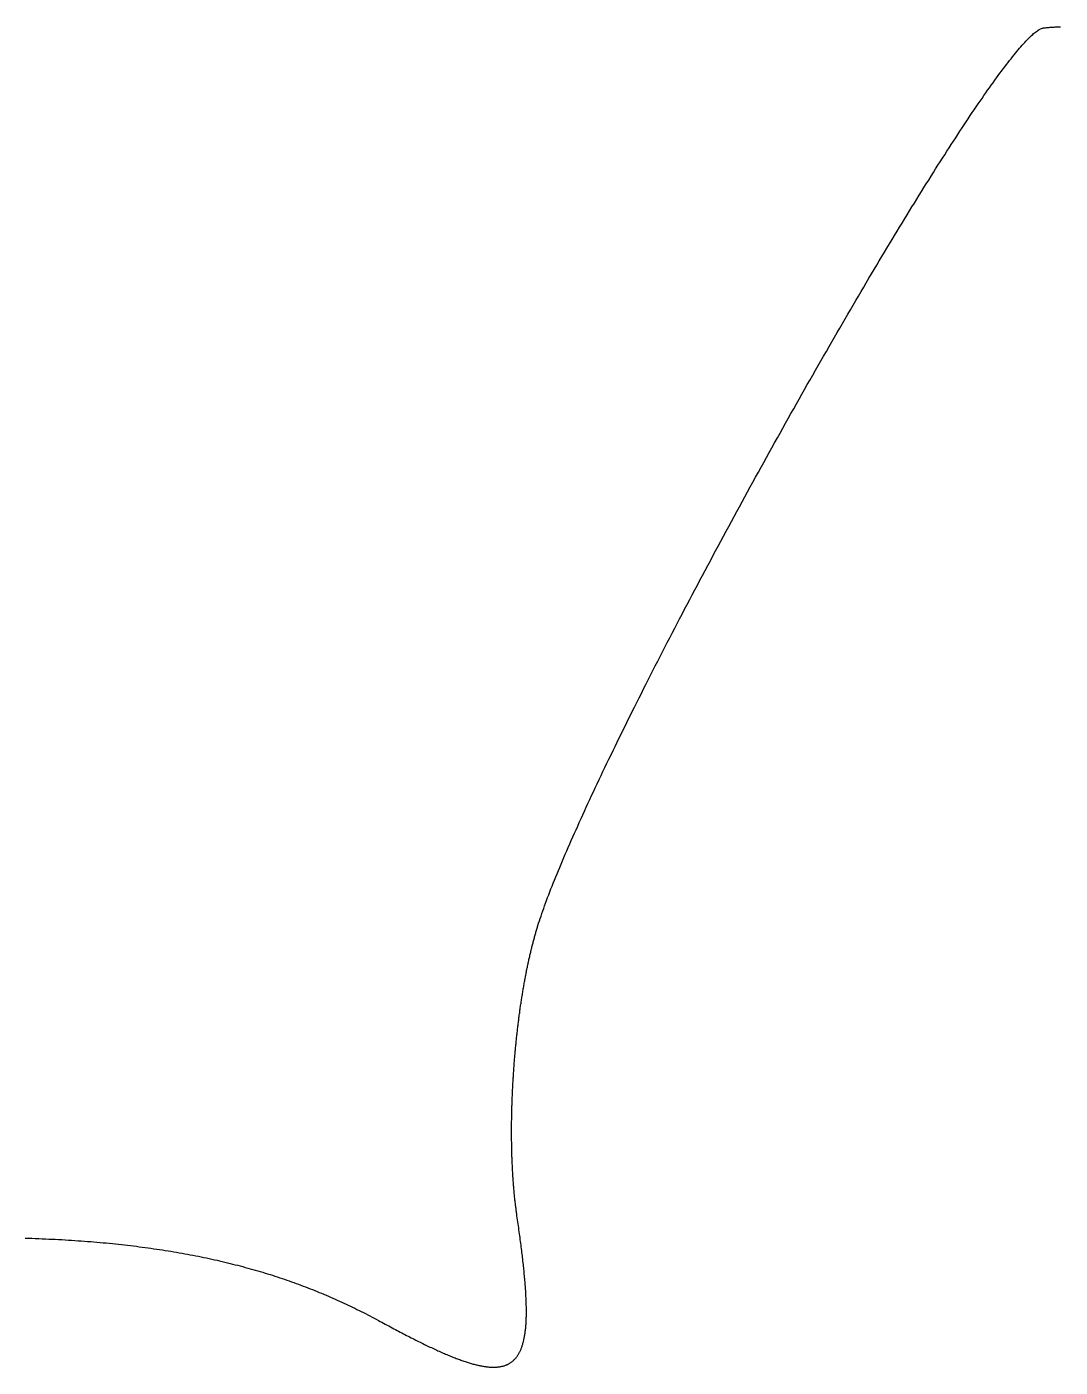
# Model space of a CAD drawing. Extents: x 2.4 to 98.3, y 8.1 to 95.3.
# Drawn here: x 26.41 to 50.37, y 64.18 to 95.28 of the extents above; entities that cross this region are included whole.
import ezdxf

# ---------------------------------------------------------------- set-up
doc = ezdxf.new("R2010")
doc.units = 0
doc.layers.add('LAYER_1', color=7, linetype='CONTINUOUS')

msp = doc.modelspace()

# ---------------------------------------------------------------- linework, layer by layer
at = {"layer": 'LAYER_1', "color": 3}
for p, q in [((49.752, 95.117), (49.775, 95.136)), ((49.775, 95.136), (49.797, 95.154)), ((49.797, 95.154), (49.818, 95.17)), ((49.818, 95.17), (49.839, 95.185)), ((49.839, 95.185), (49.859, 95.198)), ((49.859, 95.198), (49.878, 95.21)), ((49.878, 95.21), (49.896, 95.22)), ((49.896, 95.22), (49.914, 95.229)), ((49.914, 95.229), (49.931, 95.236)), ((49.931, 95.236), (49.947, 95.241)), ((49.947, 95.241), (49.962, 95.246)), ((49.962, 95.246), (49.977, 95.248)), ((49.977, 95.248), (50.002, 95.251)), ((50.002, 95.251), (50.028, 95.254)), ((50.028, 95.254), (50.053, 95.257)), ((50.053, 95.257), (50.078, 95.259)), ((50.078, 95.259), (50.104, 95.261)), ((50.104, 95.261), (50.129, 95.264)), ((50.129, 95.264), (50.154, 95.266)), ((50.154, 95.266), (50.179, 95.267)), ((50.179, 95.267), (50.204, 95.269)), ((50.204, 95.269), (50.228, 95.27)), ((50.228, 95.27), (50.253, 95.272)), ((50.253, 95.272), (50.278, 95.273)), ((50.278, 95.273), (50.302, 95.274)), ((50.302, 95.274), (50.327, 95.274)), ((50.327, 95.274), (50.351, 95.275)), ((50.351, 95.275), (50.376, 95.275)), ((49.457, 94.814), (49.487, 94.848)), ((49.487, 94.848), (49.517, 94.881)), ((49.517, 94.881), (49.546, 94.913)), ((49.546, 94.913), (49.574, 94.943)), ((49.574, 94.943), (49.601, 94.972)), ((49.601, 94.972), (49.628, 95)), ((49.628, 95), (49.654, 95.026)), ((49.654, 95.026), (49.68, 95.051)), ((49.68, 95.051), (49.705, 95.074)), ((49.705, 95.074), (49.729, 95.096)), ((49.729, 95.096), (49.752, 95.117)), ((49.193, 94.491), (49.228, 94.536)), ((49.228, 94.536), (49.263, 94.58)), ((49.263, 94.58), (49.297, 94.622)), ((49.297, 94.622), (49.33, 94.663)), ((49.33, 94.663), (49.363, 94.702)), ((49.363, 94.702), (49.395, 94.741)), ((49.395, 94.741), (49.426, 94.778)), ((49.426, 94.778), (49.457, 94.814)), ((48.97, 94.198), (49.009, 94.249)), ((49.009, 94.249), (49.047, 94.3)), ((49.047, 94.3), (49.084, 94.35)), ((49.084, 94.35), (49.121, 94.398)), ((49.121, 94.398), (49.158, 94.445)), ((49.158, 94.445), (49.193, 94.491)), ((48.728, 93.862), (48.769, 93.92)), ((48.769, 93.92), (48.811, 93.978)), ((48.811, 93.978), (48.851, 94.035)), ((48.851, 94.035), (48.892, 94.09)), ((48.892, 94.09), (48.931, 94.144)), ((48.931, 94.144), (48.97, 94.198)), ((48.511, 93.551), (48.556, 93.615)), ((48.556, 93.615), (48.599, 93.679)), ((48.599, 93.679), (48.643, 93.741)), ((48.643, 93.741), (48.685, 93.802)), ((48.685, 93.802), (48.728, 93.862)), ((48.283, 93.215), (48.329, 93.284)), ((48.329, 93.284), (48.376, 93.352)), ((48.376, 93.352), (48.421, 93.42)), ((48.421, 93.42), (48.467, 93.486)), ((48.467, 93.486), (48.511, 93.551)), ((48.092, 92.928), (48.14, 93.001)), ((48.14, 93.001), (48.188, 93.073)), ((48.188, 93.073), (48.236, 93.144)), ((48.236, 93.144), (48.283, 93.215)), ((47.894, 92.625), (47.944, 92.702)), ((47.944, 92.702), (47.994, 92.778)), ((47.994, 92.778), (48.043, 92.853)), ((48.043, 92.853), (48.092, 92.928)), ((47.69, 92.308), (47.741, 92.389)), ((47.741, 92.389), (47.793, 92.469)), ((47.793, 92.469), (47.843, 92.547)), ((47.843, 92.547), (47.894, 92.625)), ((47.479, 91.978), (47.533, 92.062)), ((47.533, 92.062), (47.585, 92.145)), ((47.585, 92.145), (47.638, 92.227)), ((47.638, 92.227), (47.69, 92.308)), ((47.263, 91.634), (47.318, 91.721)), ((47.318, 91.721), (47.372, 91.808)), ((47.372, 91.808), (47.426, 91.893)), ((47.426, 91.893), (47.479, 91.978)), ((47.098, 91.369), (47.154, 91.458)), ((47.154, 91.458), (47.209, 91.547)), ((47.209, 91.547), (47.263, 91.634)), ((46.873, 91.004), (46.93, 91.096)), ((46.93, 91.096), (46.986, 91.188)), ((46.986, 91.188), (47.042, 91.278)), ((47.042, 91.278), (47.098, 91.369)), ((46.702, 90.723), (46.759, 90.817)), ((46.759, 90.817), (46.816, 90.911)), ((46.816, 90.911), (46.873, 91.004)), ((46.528, 90.436), (46.586, 90.533)), ((46.586, 90.533), (46.644, 90.628)), ((46.644, 90.628), (46.702, 90.723)), ((46.351, 90.144), (46.41, 90.242)), ((46.41, 90.242), (46.469, 90.34)), ((46.469, 90.34), (46.528, 90.436)), ((46.173, 89.846), (46.233, 89.946)), ((46.233, 89.946), (46.292, 90.045)), ((46.292, 90.045), (46.351, 90.144)), ((45.933, 89.442), (45.993, 89.544)), ((45.993, 89.544), (46.053, 89.645)), ((46.053, 89.645), (46.113, 89.746)), ((46.113, 89.746), (46.173, 89.846)), ((45.75, 89.133), (45.811, 89.236)), ((45.811, 89.236), (45.872, 89.339)), ((45.872, 89.339), (45.933, 89.442)), ((45.566, 88.819), (45.628, 88.924)), ((45.628, 88.924), (45.689, 89.029)), ((45.689, 89.029), (45.75, 89.133)), ((45.381, 88.502), (45.443, 88.608)), ((45.443, 88.608), (45.505, 88.714)), ((45.505, 88.714), (45.566, 88.819)), ((45.257, 88.288), (45.319, 88.395)), ((45.319, 88.395), (45.381, 88.502)), ((45.07, 87.965), (45.132, 88.073)), ((45.132, 88.073), (45.195, 88.181)), ((45.195, 88.181), (45.257, 88.288)), ((44.882, 87.638), (44.945, 87.747)), ((44.945, 87.747), (45.007, 87.856)), ((45.007, 87.856), (45.07, 87.965)), ((44.693, 87.308), (44.756, 87.419)), ((44.756, 87.419), (44.819, 87.529)), ((44.819, 87.529), (44.882, 87.638)), ((44.504, 86.976), (44.567, 87.087)), ((44.567, 87.087), (44.63, 87.198)), ((44.63, 87.198), (44.693, 87.308)), ((44.315, 86.642), (44.378, 86.753)), ((44.378, 86.753), (44.441, 86.865)), ((44.441, 86.865), (44.504, 86.976)), ((44.188, 86.417), (44.252, 86.53)), ((44.252, 86.53), (44.315, 86.642)), ((43.999, 86.079), (44.062, 86.192)), ((44.062, 86.192), (44.125, 86.305)), ((44.125, 86.305), (44.188, 86.417)), ((43.809, 85.74), (43.872, 85.853)), ((43.872, 85.853), (43.935, 85.966)), ((43.935, 85.966), (43.999, 86.079)), ((43.62, 85.399), (43.683, 85.513)), ((43.683, 85.513), (43.746, 85.627)), ((43.746, 85.627), (43.809, 85.74)), ((43.494, 85.172), (43.557, 85.286)), ((43.557, 85.286), (43.62, 85.399)), ((43.305, 84.83), (43.368, 84.944)), ((43.368, 84.944), (43.431, 85.058)), ((43.431, 85.058), (43.494, 85.172)), ((43.117, 84.487), (43.18, 84.601)), ((43.18, 84.601), (43.242, 84.715)), ((43.242, 84.715), (43.305, 84.83)), ((42.93, 84.144), (42.992, 84.259)), ((42.992, 84.259), (43.055, 84.373)), ((43.055, 84.373), (43.117, 84.487)), ((42.806, 83.916), (42.868, 84.03)), ((42.868, 84.03), (42.93, 84.144)), ((42.621, 83.574), (42.682, 83.688)), ((42.682, 83.688), (42.744, 83.802)), ((42.744, 83.802), (42.806, 83.916)), ((42.437, 83.232), (42.498, 83.346)), ((42.498, 83.346), (42.559, 83.46)), ((42.559, 83.46), (42.621, 83.574)), ((42.315, 83.005), (42.376, 83.118)), ((42.376, 83.118), (42.437, 83.232)), ((42.134, 82.665), (42.194, 82.778)), ((42.194, 82.778), (42.255, 82.891)), ((42.255, 82.891), (42.315, 83.005)), ((41.954, 82.327), (42.014, 82.439)), ((42.014, 82.439), (42.074, 82.552)), ((42.074, 82.552), (42.134, 82.665)), ((41.777, 81.99), (41.836, 82.102)), ((41.836, 82.102), (41.895, 82.214)), ((41.895, 82.214), (41.954, 82.327)), ((41.659, 81.766), (41.718, 81.878)), ((41.718, 81.878), (41.777, 81.99)), ((41.486, 81.433), (41.543, 81.544)), ((41.543, 81.544), (41.601, 81.655)), ((41.601, 81.655), (41.659, 81.766)), ((41.314, 81.103), (41.371, 81.213)), ((41.371, 81.213), (41.428, 81.323)), ((41.428, 81.323), (41.486, 81.433)), ((41.145, 80.775), (41.201, 80.884)), ((41.201, 80.884), (41.257, 80.993)), ((41.257, 80.993), (41.314, 81.103)), ((40.979, 80.45), (41.034, 80.558)), ((41.034, 80.558), (41.089, 80.666)), ((41.089, 80.666), (41.145, 80.775)), ((40.815, 80.129), (40.869, 80.236)), ((40.869, 80.236), (40.924, 80.343)), ((40.924, 80.343), (40.979, 80.45)), ((40.655, 79.812), (40.708, 79.917)), ((40.708, 79.917), (40.761, 80.023)), ((40.761, 80.023), (40.815, 80.129)), ((40.498, 79.498), (40.55, 79.602)), ((40.55, 79.602), (40.602, 79.707)), ((40.602, 79.707), (40.655, 79.812)), ((40.344, 79.189), (40.395, 79.292)), ((40.395, 79.292), (40.446, 79.395)), ((40.446, 79.395), (40.498, 79.498)), ((40.194, 78.885), (40.243, 78.986)), ((40.243, 78.986), (40.293, 79.087)), ((40.293, 79.087), (40.344, 79.189)), ((40.047, 78.585), (40.096, 78.685)), ((40.096, 78.685), (40.144, 78.784)), ((40.144, 78.784), (40.194, 78.885)), ((39.905, 78.291), (39.952, 78.388)), ((39.952, 78.388), (39.999, 78.487)), ((39.999, 78.487), (40.047, 78.585)), ((39.766, 78.002), (39.812, 78.098)), ((39.812, 78.098), (39.858, 78.194)), ((39.858, 78.194), (39.905, 78.291)), ((39.632, 77.719), (39.676, 77.813)), ((39.676, 77.813), (39.721, 77.907)), ((39.721, 77.907), (39.766, 78.002)), ((39.46, 77.352), (39.502, 77.442)), ((39.502, 77.442), (39.545, 77.534)), ((39.545, 77.534), (39.588, 77.626)), ((39.588, 77.626), (39.632, 77.719)), ((39.336, 77.083), (39.377, 77.172)), ((39.377, 77.172), (39.418, 77.262)), ((39.418, 77.262), (39.46, 77.352)), ((39.179, 76.737), (39.217, 76.822)), ((39.217, 76.822), (39.256, 76.908)), ((39.256, 76.908), (39.296, 76.996)), ((39.296, 76.996), (39.336, 77.083)), ((39.03, 76.403), (39.066, 76.485)), ((39.066, 76.485), (39.103, 76.568)), ((39.103, 76.568), (39.141, 76.652)), ((39.141, 76.652), (39.179, 76.737)), ((38.925, 76.161), (38.959, 76.241)), ((38.959, 76.241), (38.995, 76.321)), ((38.995, 76.321), (39.03, 76.403)), ((38.793, 75.851), (38.825, 75.927)), ((38.825, 75.927), (38.858, 76.004)), ((38.858, 76.004), (38.891, 76.082)), ((38.891, 76.082), (38.925, 76.161)), ((38.642, 75.485), (38.671, 75.556)), ((38.671, 75.556), (38.701, 75.628)), ((38.701, 75.628), (38.731, 75.702)), ((38.731, 75.702), (38.762, 75.776)), ((38.762, 75.776), (38.793, 75.851)), ((38.533, 75.209), (38.56, 75.277)), ((38.56, 75.277), (38.587, 75.345)), ((38.587, 75.345), (38.614, 75.414)), ((38.614, 75.414), (38.642, 75.485)), ((38.413, 74.888), (38.436, 74.95)), ((38.436, 74.95), (38.459, 75.013)), ((38.459, 75.013), (38.483, 75.077)), ((38.483, 75.077), (38.508, 75.143)), ((38.508, 75.143), (38.533, 75.209)), ((38.31, 74.594), (38.329, 74.65)), ((38.329, 74.65), (38.349, 74.708)), ((38.349, 74.708), (38.37, 74.767)), ((38.37, 74.767), (38.391, 74.827)), ((38.391, 74.827), (38.413, 74.888)), ((38.218, 74.3), (38.225, 74.322)), ((38.225, 74.322), (38.231, 74.344)), ((38.231, 74.344), (38.238, 74.366)), ((38.238, 74.366), (38.244, 74.388)), ((38.244, 74.388), (38.251, 74.409)), ((38.251, 74.409), (38.257, 74.43)), ((38.257, 74.43), (38.274, 74.484)), ((38.274, 74.484), (38.292, 74.538)), ((38.292, 74.538), (38.31, 74.594)), ((38.131, 73.98), (38.137, 74.004)), ((38.137, 74.004), (38.143, 74.027)), ((38.143, 74.027), (38.149, 74.051)), ((38.149, 74.051), (38.155, 74.074)), ((38.155, 74.074), (38.161, 74.097)), ((38.161, 74.097), (38.167, 74.12)), ((38.167, 74.12), (38.174, 74.143)), ((38.174, 74.143), (38.18, 74.166)), ((38.18, 74.166), (38.186, 74.189)), ((38.186, 74.189), (38.192, 74.211)), ((38.192, 74.211), (38.199, 74.234)), ((38.199, 74.234), (38.205, 74.256)), ((38.205, 74.256), (38.212, 74.278)), ((38.212, 74.278), (38.218, 74.3)), ((38.056, 73.665), (38.061, 73.69)), ((38.061, 73.69), (38.067, 73.714)), ((38.067, 73.714), (38.072, 73.739)), ((38.072, 73.739), (38.078, 73.764)), ((38.078, 73.764), (38.084, 73.788)), ((38.084, 73.788), (38.09, 73.812)), ((38.09, 73.812), (38.095, 73.837)), ((38.095, 73.837), (38.101, 73.861)), ((38.101, 73.861), (38.107, 73.885)), ((38.107, 73.885), (38.113, 73.909)), ((38.113, 73.909), (38.119, 73.933)), ((38.119, 73.933), (38.125, 73.957)), ((38.125, 73.957), (38.131, 73.98)), ((37.991, 73.359), (37.996, 73.385)), ((37.996, 73.385), (38.002, 73.411)), ((38.002, 73.411), (38.007, 73.437)), ((38.007, 73.437), (38.012, 73.463)), ((38.012, 73.463), (38.017, 73.488)), ((38.017, 73.488), (38.023, 73.514)), ((38.023, 73.514), (38.028, 73.539)), ((38.028, 73.539), (38.034, 73.564)), ((38.034, 73.564), (38.039, 73.59)), ((38.039, 73.59), (38.044, 73.615)), ((38.044, 73.615), (38.05, 73.64)), ((38.05, 73.64), (38.056, 73.665)), ((37.932, 73.042), (37.937, 73.069)), ((37.937, 73.069), (37.942, 73.096)), ((37.942, 73.096), (37.946, 73.123)), ((37.946, 73.123), (37.951, 73.149)), ((37.951, 73.149), (37.956, 73.176)), ((37.956, 73.176), (37.961, 73.202)), ((37.961, 73.202), (37.966, 73.229)), ((37.966, 73.229), (37.971, 73.255)), ((37.971, 73.255), (37.976, 73.281)), ((37.976, 73.281), (37.981, 73.307)), ((37.981, 73.307), (37.986, 73.333)), ((37.986, 73.333), (37.991, 73.359)), ((37.883, 72.743), (37.887, 72.77)), ((37.887, 72.77), (37.891, 72.798)), ((37.891, 72.798), (37.896, 72.825)), ((37.896, 72.825), (37.9, 72.852)), ((37.9, 72.852), (37.905, 72.88)), ((37.905, 72.88), (37.909, 72.907)), ((37.909, 72.907), (37.914, 72.934)), ((37.914, 72.934), (37.918, 72.961)), ((37.918, 72.961), (37.923, 72.988)), ((37.923, 72.988), (37.927, 73.015)), ((37.927, 73.015), (37.932, 73.042)), ((37.837, 72.435), (37.841, 72.464)), ((37.841, 72.464), (37.845, 72.492)), ((37.845, 72.492), (37.849, 72.52)), ((37.849, 72.52), (37.853, 72.548)), ((37.853, 72.548), (37.857, 72.576)), ((37.857, 72.576), (37.861, 72.604)), ((37.861, 72.604), (37.866, 72.632)), ((37.866, 72.632), (37.87, 72.659)), ((37.87, 72.659), (37.874, 72.687)), ((37.874, 72.687), (37.878, 72.715)), ((37.878, 72.715), (37.883, 72.743)), ((37.797, 72.122), (37.8, 72.151)), ((37.8, 72.151), (37.804, 72.18)), ((37.804, 72.18), (37.807, 72.208)), ((37.807, 72.208), (37.811, 72.237)), ((37.811, 72.237), (37.815, 72.265)), ((37.815, 72.265), (37.818, 72.294)), ((37.818, 72.294), (37.822, 72.322)), ((37.822, 72.322), (37.826, 72.351)), ((37.826, 72.351), (37.83, 72.379)), ((37.83, 72.379), (37.834, 72.407)), ((37.834, 72.407), (37.837, 72.435)), ((37.761, 71.804), (37.764, 71.833)), ((37.764, 71.833), (37.767, 71.863)), ((37.767, 71.863), (37.77, 71.892)), ((37.77, 71.892), (37.773, 71.921)), ((37.773, 71.921), (37.777, 71.949)), ((37.777, 71.949), (37.78, 71.978)), ((37.78, 71.978), (37.783, 72.007)), ((37.783, 72.007), (37.787, 72.036)), ((37.787, 72.036), (37.79, 72.065)), ((37.79, 72.065), (37.793, 72.094)), ((37.793, 72.094), (37.797, 72.122)), ((37.73, 71.483), (37.732, 71.512)), ((37.732, 71.512), (37.735, 71.541)), ((37.735, 71.541), (37.738, 71.571)), ((37.738, 71.571), (37.74, 71.6)), ((37.74, 71.6), (37.743, 71.629)), ((37.743, 71.629), (37.746, 71.659)), ((37.746, 71.659), (37.749, 71.688)), ((37.749, 71.688), (37.752, 71.717)), ((37.752, 71.717), (37.755, 71.746)), ((37.755, 71.746), (37.758, 71.775)), ((37.758, 71.775), (37.761, 71.804)), ((37.706, 71.188), (37.708, 71.218)), ((37.708, 71.218), (37.71, 71.247)), ((37.71, 71.247), (37.712, 71.277)), ((37.712, 71.277), (37.715, 71.306)), ((37.715, 71.306), (37.717, 71.336)), ((37.717, 71.336), (37.72, 71.365)), ((37.72, 71.365), (37.722, 71.395)), ((37.722, 71.395), (37.725, 71.424)), ((37.725, 71.424), (37.727, 71.453)), ((37.727, 71.453), (37.73, 71.483)), ((37.684, 70.863), (37.685, 70.893)), ((37.685, 70.893), (37.687, 70.922)), ((37.687, 70.922), (37.689, 70.952)), ((37.689, 70.952), (37.691, 70.982)), ((37.691, 70.982), (37.693, 71.011)), ((37.693, 71.011), (37.695, 71.041)), ((37.695, 71.041), (37.697, 71.07)), ((37.697, 71.07), (37.699, 71.1)), ((37.699, 71.1), (37.701, 71.129)), ((37.701, 71.129), (37.703, 71.159)), ((37.703, 71.159), (37.706, 71.188)), ((37.668, 70.568), (37.669, 70.597)), ((37.669, 70.597), (37.671, 70.627)), ((37.671, 70.627), (37.672, 70.656)), ((37.672, 70.656), (37.674, 70.686)), ((37.674, 70.686), (37.675, 70.715)), ((37.675, 70.715), (37.677, 70.745)), ((37.677, 70.745), (37.679, 70.775)), ((37.679, 70.775), (37.68, 70.804)), ((37.68, 70.804), (37.682, 70.834)), ((37.682, 70.834), (37.684, 70.863)), ((37.656, 70.244), (37.657, 70.273)), ((37.657, 70.273), (37.658, 70.302)), ((37.658, 70.302), (37.659, 70.332)), ((37.659, 70.332), (37.66, 70.361)), ((37.66, 70.361), (37.661, 70.391)), ((37.661, 70.391), (37.662, 70.42)), ((37.662, 70.42), (37.663, 70.45)), ((37.663, 70.45), (37.664, 70.479)), ((37.664, 70.479), (37.665, 70.509)), ((37.665, 70.509), (37.667, 70.538)), ((37.667, 70.538), (37.668, 70.568)), ((37.649, 69.951), (37.65, 69.98)), ((37.65, 70.009), (37.651, 70.038)), ((37.65, 69.98), (37.65, 70.009)), ((37.651, 70.068), (37.652, 70.097)), ((37.651, 70.038), (37.651, 70.068)), ((37.652, 70.097), (37.653, 70.126)), ((37.653, 70.155), (37.654, 70.185)), ((37.653, 70.126), (37.653, 70.155)), ((37.654, 70.185), (37.655, 70.214)), ((37.655, 70.214), (37.656, 70.244)), ((37.647, 69.777), (37.648, 69.806)), ((37.647, 69.748), (37.647, 69.777)), ((37.647, 69.719), (37.647, 69.748)), ((37.647, 69.69), (37.647, 69.719)), ((37.647, 69.661), (37.647, 69.69)), ((37.647, 69.632), (37.647, 69.661)), ((37.648, 69.893), (37.649, 69.922)), ((37.648, 69.864), (37.648, 69.893)), ((37.648, 69.835), (37.648, 69.864)), ((37.648, 69.806), (37.648, 69.835)), ((37.649, 69.922), (37.649, 69.951)), ((37.647, 69.604), (37.647, 69.632)), ((37.647, 69.575), (37.647, 69.604)), ((37.647, 69.546), (37.647, 69.575)), ((37.647, 69.518), (37.647, 69.546)), ((37.648, 69.489), (37.647, 69.518)), ((37.648, 69.46), (37.648, 69.489)), ((37.648, 69.432), (37.648, 69.46)), ((37.649, 69.403), (37.648, 69.432)), ((37.649, 69.375), (37.649, 69.403)), ((37.649, 69.347), (37.649, 69.375)), ((37.65, 69.318), (37.649, 69.347)), ((37.651, 69.29), (37.65, 69.318)), ((37.651, 69.262), (37.651, 69.29)), ((37.652, 69.234), (37.651, 69.262)), ((37.652, 69.206), (37.652, 69.234)), ((37.653, 69.178), (37.652, 69.206)), ((37.654, 69.15), (37.653, 69.178)), ((37.655, 69.122), (37.654, 69.15)), ((37.656, 69.094), (37.655, 69.122)), ((37.656, 69.066), (37.656, 69.094)), ((37.657, 69.038), (37.656, 69.066)), ((37.658, 69.01), (37.657, 69.038)), ((37.659, 68.983), (37.658, 69.01)), ((37.661, 68.955), (37.659, 68.983)), ((37.662, 68.928), (37.661, 68.955)), ((37.663, 68.9), (37.662, 68.928)), ((37.664, 68.873), (37.663, 68.9)), ((37.665, 68.845), (37.664, 68.873)), ((37.667, 68.818), (37.665, 68.845)), ((37.668, 68.791), (37.667, 68.818)), ((37.67, 68.764), (37.668, 68.791)), ((37.671, 68.737), (37.67, 68.764)), ((37.672, 68.71), (37.671, 68.737)), ((37.674, 68.683), (37.672, 68.71)), ((37.676, 68.656), (37.674, 68.683)), ((37.677, 68.629), (37.676, 68.656)), ((37.679, 68.602), (37.677, 68.629)), ((37.681, 68.576), (37.679, 68.602)), ((37.682, 68.549), (37.681, 68.576)), ((37.684, 68.522), (37.682, 68.549)), ((37.686, 68.496), (37.684, 68.522)), ((37.688, 68.47), (37.686, 68.496)), ((37.69, 68.443), (37.688, 68.47)), ((37.692, 68.417), (37.69, 68.443)), ((37.694, 68.391), (37.692, 68.417)), ((37.696, 68.365), (37.694, 68.391)), ((37.698, 68.339), (37.696, 68.365)), ((37.701, 68.313), (37.698, 68.339)), ((37.703, 68.287), (37.701, 68.313)), ((37.705, 68.262), (37.703, 68.287)), ((37.708, 68.236), (37.705, 68.262)), ((37.71, 68.21), (37.708, 68.236)), ((37.712, 68.185), (37.71, 68.21)), ((37.715, 68.16), (37.712, 68.185)), ((37.717, 68.134), (37.715, 68.16)), ((37.72, 68.109), (37.717, 68.134)), ((37.723, 68.084), (37.72, 68.109)), ((37.725, 68.059), (37.723, 68.084)), ((37.728, 68.034), (37.725, 68.059)), ((37.731, 68.009), (37.728, 68.034)), ((37.734, 67.984), (37.731, 68.009)), ((37.737, 67.96), (37.734, 67.984)), ((37.74, 67.935), (37.737, 67.96)), ((37.743, 67.911), (37.74, 67.935)), ((37.746, 67.887), (37.743, 67.911)), ((37.749, 67.862), (37.746, 67.887)), ((37.752, 67.838), (37.749, 67.862)), ((37.755, 67.814), (37.752, 67.838)), ((37.758, 67.79), (37.755, 67.814)), ((37.761, 67.766), (37.758, 67.79)), ((37.765, 67.743), (37.761, 67.766)), ((37.768, 67.719), (37.765, 67.743)), ((37.771, 67.695), (37.768, 67.719)), ((37.778, 67.648), (37.771, 67.695)), ((37.785, 67.6), (37.778, 67.648)), ((37.792, 67.553), (37.785, 67.6)), ((37.799, 67.507), (37.792, 67.553)), ((37.805, 67.46), (37.799, 67.507)), ((26.366, 67.179), (26.446, 67.176)), ((26.446, 67.176), (26.524, 67.174)), ((26.524, 67.174), (26.603, 67.171)), ((26.603, 67.171), (26.681, 67.168)), ((26.681, 67.168), (26.759, 67.165)), ((26.759, 67.165), (26.837, 67.162)), ((26.837, 67.162), (26.914, 67.158)), ((26.914, 67.158), (26.991, 67.155)), ((26.991, 67.155), (27.067, 67.151)), ((37.812, 67.415), (37.805, 67.46)), ((37.818, 67.369), (37.812, 67.415)), ((37.824, 67.324), (37.818, 67.369)), ((37.83, 67.279), (37.824, 67.324)), ((37.837, 67.234), (37.83, 67.279)), ((37.842, 67.19), (37.837, 67.234)), ((37.848, 67.146), (37.842, 67.19)), ((27.067, 67.151), (27.143, 67.147)), ((27.143, 67.147), (27.219, 67.143)), ((27.219, 67.143), (27.295, 67.138)), ((27.295, 67.138), (27.37, 67.134)), ((27.37, 67.134), (27.445, 67.129)), ((27.445, 67.129), (27.519, 67.124)), ((27.519, 67.124), (27.594, 67.119)), ((27.594, 67.119), (27.668, 67.114)), ((27.668, 67.114), (27.741, 67.109)), ((27.741, 67.109), (27.814, 67.103)), ((27.814, 67.103), (27.887, 67.097)), ((27.887, 67.097), (27.96, 67.091)), ((27.96, 67.091), (28.033, 67.085)), ((28.033, 67.085), (28.105, 67.079)), ((28.105, 67.079), (28.176, 67.072)), ((28.176, 67.072), (28.248, 67.066)), ((28.248, 67.066), (28.319, 67.059)), ((28.319, 67.059), (28.39, 67.052)), ((28.39, 67.052), (28.46, 67.044)), ((28.46, 67.044), (28.531, 67.037)), ((28.531, 67.037), (28.601, 67.03)), ((28.601, 67.03), (28.67, 67.022)), ((28.67, 67.022), (28.74, 67.014)), ((28.74, 67.014), (28.809, 67.006)), ((28.809, 67.006), (28.877, 66.997)), ((28.877, 66.997), (28.946, 66.989)), ((28.946, 66.989), (29.014, 66.98)), ((29.014, 66.98), (29.082, 66.971)), ((29.082, 66.971), (29.15, 66.962)), ((29.15, 66.962), (29.217, 66.953)), ((29.217, 66.953), (29.284, 66.944)), ((29.284, 66.944), (29.351, 66.934)), ((29.351, 66.934), (29.418, 66.925)), ((29.418, 66.925), (29.484, 66.915)), ((29.484, 66.915), (29.55, 66.905)), ((29.55, 66.905), (29.616, 66.894)), ((29.616, 66.894), (29.681, 66.884)), ((29.681, 66.884), (29.746, 66.873)), ((29.746, 66.873), (29.811, 66.862)), ((29.811, 66.862), (29.876, 66.851)), ((29.876, 66.851), (29.94, 66.84)), ((37.854, 67.103), (37.848, 67.146)), ((37.86, 67.06), (37.854, 67.103)), ((37.865, 67.017), (37.86, 67.06)), ((37.871, 66.975), (37.865, 67.017)), ((37.876, 66.933), (37.871, 66.975)), ((37.881, 66.891), (37.876, 66.933)), ((37.886, 66.849), (37.881, 66.891)), ((37.891, 66.808), (37.886, 66.849)), ((29.94, 66.84), (30.005, 66.829)), ((30.005, 66.829), (30.069, 66.817)), ((30.069, 66.817), (30.132, 66.806)), ((30.132, 66.806), (30.196, 66.794)), ((30.196, 66.794), (30.259, 66.782)), ((30.259, 66.782), (30.322, 66.769)), ((30.322, 66.769), (30.384, 66.757)), ((30.384, 66.757), (30.447, 66.744)), ((30.447, 66.744), (30.509, 66.731)), ((30.509, 66.731), (30.571, 66.718)), ((30.571, 66.718), (30.633, 66.705)), ((30.633, 66.705), (30.694, 66.692)), ((30.694, 66.692), (30.755, 66.678)), ((30.755, 66.678), (30.816, 66.664)), ((30.816, 66.664), (30.877, 66.651)), ((30.877, 66.651), (30.937, 66.636)), ((30.937, 66.636), (30.998, 66.622)), ((30.998, 66.622), (31.058, 66.608)), ((31.058, 66.608), (31.118, 66.593)), ((31.118, 66.593), (31.177, 66.578)), ((31.177, 66.578), (31.237, 66.563)), ((31.237, 66.563), (31.296, 66.548)), ((31.296, 66.548), (31.355, 66.533)), ((37.896, 66.768), (37.891, 66.808)), ((37.901, 66.727), (37.896, 66.768)), ((37.905, 66.687), (37.901, 66.727)), ((37.91, 66.648), (37.905, 66.687)), ((37.914, 66.608), (37.91, 66.648)), ((37.919, 66.569), (37.914, 66.608)), ((37.923, 66.531), (37.919, 66.569)), ((31.355, 66.533), (31.413, 66.517)), ((31.413, 66.517), (31.472, 66.501)), ((31.472, 66.501), (31.53, 66.485)), ((31.53, 66.485), (31.588, 66.469)), ((31.588, 66.469), (31.646, 66.453)), ((31.646, 66.453), (31.704, 66.436)), ((31.704, 66.436), (31.761, 66.42)), ((31.761, 66.42), (31.819, 66.403)), ((31.819, 66.403), (31.876, 66.386)), ((31.876, 66.386), (31.932, 66.369)), ((31.932, 66.369), (31.989, 66.351)), ((31.989, 66.351), (32.046, 66.334)), ((32.046, 66.334), (32.102, 66.316)), ((32.102, 66.316), (32.158, 66.298)), ((32.158, 66.298), (32.214, 66.28)), ((32.214, 66.28), (32.269, 66.261)), ((32.269, 66.261), (32.325, 66.243)), ((32.325, 66.243), (32.38, 66.224)), ((32.38, 66.224), (32.435, 66.205)), ((37.927, 66.492), (37.923, 66.531)), ((37.931, 66.454), (37.927, 66.492)), ((37.935, 66.417), (37.931, 66.454)), ((37.938, 66.38), (37.935, 66.417)), ((37.942, 66.343), (37.938, 66.38)), ((37.945, 66.306), (37.942, 66.343)), ((37.949, 66.27), (37.945, 66.306)), ((37.952, 66.234), (37.949, 66.27)), ((37.955, 66.198), (37.952, 66.234)), ((32.435, 66.205), (32.49, 66.186)), ((32.49, 66.186), (32.545, 66.167)), ((32.545, 66.167), (32.6, 66.148)), ((32.6, 66.148), (32.654, 66.128)), ((32.654, 66.128), (32.708, 66.108)), ((32.708, 66.108), (32.762, 66.088)), ((32.762, 66.088), (32.816, 66.068)), ((32.816, 66.068), (32.87, 66.048)), ((32.87, 66.048), (32.923, 66.027)), ((32.923, 66.027), (32.977, 66.006)), ((32.977, 66.006), (33.03, 65.985)), ((33.03, 65.985), (33.083, 65.964)), ((33.083, 65.964), (33.136, 65.943)), ((33.136, 65.943), (33.188, 65.921)), ((33.188, 65.921), (33.241, 65.9)), ((37.958, 66.163), (37.955, 66.198)), ((37.961, 66.128), (37.958, 66.163)), ((37.963, 66.093), (37.961, 66.128)), ((37.966, 66.059), (37.963, 66.093)), ((37.968, 66.025), (37.966, 66.059)), ((37.971, 65.991), (37.968, 66.025)), ((37.973, 65.958), (37.971, 65.991)), ((37.975, 65.925), (37.973, 65.958)), ((37.977, 65.893), (37.975, 65.925)), ((33.241, 65.9), (33.293, 65.878)), ((33.293, 65.878), (33.346, 65.856)), ((33.346, 65.856), (33.398, 65.834)), ((33.398, 65.834), (33.45, 65.811)), ((33.45, 65.811), (33.501, 65.789)), ((33.501, 65.789), (33.553, 65.766)), ((33.553, 65.766), (33.604, 65.743)), ((33.604, 65.743), (33.656, 65.72)), ((33.656, 65.72), (33.707, 65.696)), ((33.707, 65.696), (33.758, 65.673)), ((33.758, 65.673), (33.809, 65.649)), ((33.809, 65.649), (33.86, 65.625)), ((33.86, 65.625), (33.91, 65.601)), ((33.91, 65.601), (33.961, 65.577)), ((37.979, 65.86), (37.977, 65.893)), ((37.98, 65.828), (37.979, 65.86)), ((37.982, 65.797), (37.98, 65.828)), ((37.983, 65.765), (37.982, 65.797)), ((37.985, 65.735), (37.983, 65.765)), ((37.986, 65.704), (37.985, 65.735)), ((37.987, 65.674), (37.986, 65.704)), ((37.988, 65.644), (37.987, 65.674)), ((37.988, 65.614), (37.988, 65.644)), ((37.989, 65.585), (37.988, 65.614)), ((33.961, 65.577), (34.011, 65.552)), ((34.011, 65.552), (34.061, 65.527)), ((34.061, 65.527), (34.112, 65.503)), ((34.112, 65.503), (34.162, 65.478)), ((34.162, 65.478), (34.211, 65.452)), ((34.211, 65.452), (34.261, 65.427)), ((34.261, 65.427), (34.311, 65.401)), ((34.311, 65.401), (34.36, 65.375)), ((34.36, 65.375), (34.41, 65.349)), ((34.41, 65.349), (34.459, 65.323)), ((34.459, 65.323), (34.508, 65.297)), ((34.508, 65.297), (34.557, 65.27)), ((37.986, 65.283), (37.987, 65.309)), ((37.987, 65.309), (37.988, 65.335)), ((37.988, 65.335), (37.989, 65.361)), ((37.989, 65.555), (37.989, 65.585)), ((37.99, 65.527), (37.989, 65.555)), ((37.989, 65.415), (37.99, 65.443)), ((37.989, 65.388), (37.989, 65.415)), ((37.989, 65.361), (37.989, 65.388)), ((37.99, 65.498), (37.99, 65.527)), ((37.99, 65.47), (37.99, 65.498)), ((37.99, 65.443), (37.99, 65.47)), ((34.557, 65.27), (34.598, 65.248)), ((34.598, 65.248), (34.638, 65.226)), ((34.638, 65.226), (34.678, 65.204)), ((34.678, 65.204), (34.718, 65.183)), ((34.718, 65.183), (34.758, 65.162)), ((34.758, 65.162), (34.797, 65.141)), ((34.797, 65.141), (34.836, 65.12)), ((34.836, 65.12), (34.875, 65.099)), ((34.875, 65.099), (34.914, 65.078)), ((34.914, 65.078), (34.952, 65.058)), ((34.952, 65.058), (34.99, 65.038)), ((34.99, 65.038), (35.027, 65.018)), ((35.027, 65.018), (35.065, 64.999)), ((35.065, 64.999), (35.102, 64.979)), ((35.102, 64.979), (35.139, 64.96)), ((37.959, 64.976), (37.962, 64.998)), ((37.962, 64.998), (37.965, 65.02)), ((37.965, 65.02), (37.968, 65.042)), ((37.968, 65.042), (37.97, 65.065)), ((37.97, 65.065), (37.973, 65.088)), ((37.973, 65.088), (37.975, 65.111)), ((37.975, 65.111), (37.977, 65.135)), ((37.977, 65.135), (37.979, 65.159)), ((37.979, 65.159), (37.981, 65.183)), ((37.981, 65.183), (37.982, 65.207)), ((37.982, 65.207), (37.984, 65.232)), ((37.984, 65.232), (37.985, 65.257)), ((37.985, 65.257), (37.986, 65.283)), ((35.139, 64.96), (35.175, 64.941)), ((35.175, 64.941), (35.211, 64.922)), ((35.211, 64.922), (35.247, 64.904)), ((35.247, 64.904), (35.283, 64.886)), ((35.283, 64.886), (35.318, 64.868)), ((35.318, 64.868), (35.354, 64.85)), ((35.354, 64.85), (35.388, 64.832)), ((35.388, 64.832), (35.423, 64.815)), ((35.423, 64.815), (35.457, 64.798)), ((35.457, 64.798), (35.491, 64.781)), ((35.491, 64.781), (35.525, 64.764)), ((35.525, 64.764), (35.559, 64.747)), ((35.559, 64.747), (35.592, 64.731)), ((35.592, 64.731), (35.625, 64.715)), ((35.625, 64.715), (35.658, 64.699)), ((35.658, 64.699), (35.69, 64.684)), ((35.69, 64.684), (35.722, 64.668)), ((35.722, 64.668), (35.754, 64.653)), ((37.884, 64.653), (37.89, 64.67)), ((37.89, 64.67), (37.895, 64.686)), ((37.895, 64.686), (37.901, 64.704)), ((37.901, 64.704), (37.906, 64.721)), ((37.906, 64.721), (37.911, 64.739)), ((37.911, 64.739), (37.916, 64.757)), ((37.916, 64.757), (37.921, 64.775)), ((37.921, 64.775), (37.925, 64.794)), ((37.925, 64.794), (37.93, 64.813)), ((37.93, 64.813), (37.934, 64.832)), ((37.934, 64.832), (37.938, 64.852)), ((37.938, 64.852), (37.942, 64.872)), ((37.942, 64.872), (37.946, 64.892)), ((37.946, 64.892), (37.949, 64.912)), ((37.949, 64.912), (37.953, 64.933)), ((37.953, 64.933), (37.956, 64.954)), ((37.956, 64.954), (37.959, 64.976)), ((35.754, 64.653), (35.786, 64.638)), ((35.786, 64.638), (35.817, 64.623)), ((35.817, 64.623), (35.848, 64.609)), ((35.848, 64.609), (35.879, 64.595)), ((35.879, 64.595), (35.91, 64.581)), ((35.91, 64.581), (35.94, 64.567)), ((35.94, 64.567), (35.97, 64.553)), ((35.97, 64.553), (36, 64.54)), ((36, 64.54), (36.03, 64.527)), ((36.03, 64.527), (36.059, 64.514)), ((36.059, 64.514), (36.088, 64.502)), ((36.088, 64.502), (36.117, 64.489)), ((36.117, 64.489), (36.145, 64.477)), ((36.145, 64.477), (36.174, 64.465)), ((36.174, 64.465), (36.202, 64.454)), ((36.202, 64.454), (36.229, 64.442)), ((36.229, 64.442), (36.257, 64.431)), ((36.257, 64.431), (36.284, 64.42)), ((36.284, 64.42), (36.311, 64.41)), ((36.311, 64.41), (36.338, 64.399)), ((36.338, 64.399), (36.364, 64.389)), ((36.364, 64.389), (36.391, 64.379)), ((36.391, 64.379), (36.417, 64.369)), ((36.417, 64.369), (36.443, 64.36)), ((36.443, 64.36), (36.468, 64.35)), ((37.702, 64.353), (37.712, 64.363)), ((37.712, 64.363), (37.722, 64.373)), ((37.722, 64.373), (37.731, 64.384)), ((37.731, 64.384), (37.741, 64.394)), ((37.741, 64.394), (37.75, 64.405)), ((37.75, 64.405), (37.759, 64.417)), ((37.759, 64.417), (37.768, 64.428)), ((37.768, 64.428), (37.776, 64.44)), ((37.776, 64.44), (37.785, 64.452)), ((37.785, 64.452), (37.793, 64.465)), ((37.793, 64.465), (37.801, 64.477)), ((37.801, 64.477), (37.809, 64.49)), ((37.809, 64.49), (37.817, 64.504)), ((37.817, 64.504), (37.824, 64.517)), ((37.824, 64.517), (37.831, 64.531)), ((37.831, 64.531), (37.839, 64.545)), ((37.839, 64.545), (37.846, 64.56)), ((37.846, 64.56), (37.852, 64.575)), ((37.852, 64.575), (37.859, 64.59)), ((37.859, 64.59), (37.866, 64.605)), ((37.866, 64.605), (37.872, 64.621)), ((37.872, 64.621), (37.878, 64.637)), ((37.878, 64.637), (37.884, 64.653)), ((36.468, 64.35), (36.493, 64.341)), ((36.493, 64.341), (36.518, 64.333)), ((36.518, 64.333), (36.543, 64.324)), ((36.543, 64.324), (36.568, 64.316)), ((36.568, 64.316), (36.592, 64.308)), ((36.592, 64.308), (36.616, 64.3)), ((36.616, 64.3), (36.64, 64.293)), ((36.64, 64.293), (36.664, 64.285)), ((36.664, 64.285), (36.687, 64.278)), ((36.687, 64.278), (36.71, 64.272)), ((36.71, 64.272), (36.733, 64.265)), ((36.733, 64.265), (36.756, 64.259)), ((36.756, 64.259), (36.778, 64.253)), ((36.778, 64.253), (36.8, 64.247)), ((36.8, 64.247), (36.822, 64.241)), ((36.822, 64.241), (36.844, 64.236)), ((36.844, 64.236), (36.865, 64.231)), ((36.865, 64.231), (36.887, 64.226)), ((36.887, 64.226), (36.908, 64.222)), ((36.908, 64.222), (36.929, 64.218)), ((36.929, 64.218), (36.949, 64.214)), ((36.949, 64.214), (36.969, 64.21)), ((36.969, 64.21), (36.99, 64.206)), ((36.99, 64.206), (37.009, 64.203)), ((37.009, 64.203), (37.029, 64.2)), ((37.029, 64.2), (37.048, 64.198)), ((37.048, 64.198), (37.068, 64.195)), ((37.068, 64.195), (37.087, 64.193)), ((37.087, 64.193), (37.105, 64.191)), ((37.105, 64.191), (37.124, 64.189)), ((37.124, 64.189), (37.142, 64.188)), ((37.142, 64.188), (37.16, 64.187)), ((37.16, 64.187), (37.178, 64.186)), ((37.178, 64.186), (37.196, 64.185)), ((37.196, 64.185), (37.213, 64.185)), ((37.213, 64.185), (37.231, 64.185)), ((37.231, 64.185), (37.248, 64.185)), ((37.248, 64.185), (37.264, 64.186)), ((37.264, 64.186), (37.281, 64.186)), ((37.281, 64.186), (37.297, 64.187)), ((37.297, 64.187), (37.313, 64.189)), ((37.313, 64.189), (37.329, 64.19)), ((37.329, 64.19), (37.345, 64.192)), ((37.345, 64.192), (37.361, 64.194)), ((37.361, 64.194), (37.376, 64.196)), ((37.376, 64.196), (37.391, 64.199)), ((37.391, 64.199), (37.406, 64.202)), ((37.406, 64.202), (37.42, 64.205)), ((37.42, 64.205), (37.435, 64.208)), ((37.435, 64.208), (37.449, 64.212)), ((37.449, 64.212), (37.463, 64.216)), ((37.463, 64.216), (37.477, 64.22)), ((37.477, 64.22), (37.491, 64.225)), ((37.491, 64.225), (37.504, 64.229)), ((37.504, 64.229), (37.517, 64.234)), ((37.517, 64.234), (37.53, 64.24)), ((37.53, 64.24), (37.543, 64.245)), ((37.543, 64.245), (37.556, 64.251)), ((37.556, 64.251), (37.568, 64.257)), ((37.568, 64.257), (37.581, 64.264)), ((37.581, 64.264), (37.593, 64.271)), ((37.593, 64.271), (37.604, 64.278)), ((37.604, 64.278), (37.616, 64.285)), ((37.616, 64.285), (37.628, 64.292)), ((37.628, 64.292), (37.639, 64.3)), ((37.639, 64.3), (37.65, 64.308)), ((37.65, 64.308), (37.661, 64.317)), ((37.661, 64.317), (37.671, 64.326)), ((37.671, 64.326), (37.682, 64.334)), ((37.682, 64.334), (37.692, 64.344)), ((37.692, 64.344), (37.702, 64.353))]:
    msp.add_line(p, q, dxfattribs=at)

doc.saveas('drawing.dxf')
